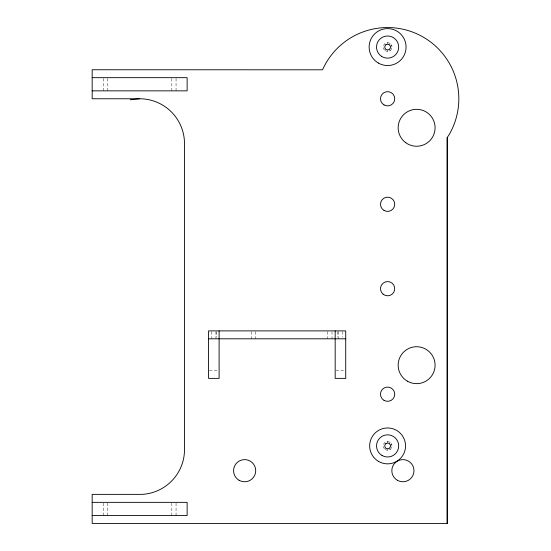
<?xml version="1.0" encoding="UTF-8"?>
<svg xmlns="http://www.w3.org/2000/svg" width="551" height="551" viewBox="0 0 551 551"><rect width="100%" height="100%" fill="white"/><g stroke="black" fill="none" stroke-linecap="round" stroke-linejoin="round"><path stroke-width="0.41" stroke-dasharray="2.75 2.07" d="M384.97 50.699L387.608 51.553L390.239 50.699L391.871 48.454L391.871 45.685L390.239 43.439L387.608 42.585L384.97 43.439L383.338 45.685L383.338 48.454L384.97 50.699L385.9 49.418M389.309 44.721L390.239 43.439M384.97 449.533L387.608 450.394L390.239 449.533L391.871 447.295L391.871 444.519L390.239 442.281L387.608 441.427L384.97 442.281L383.338 444.519L383.338 447.295L384.97 449.533L385.9 448.252M389.309 443.562L390.239 442.281M390.363 46.174L391.871 45.685M390.363 445.008L391.871 444.519M209.373 370.458L218.299 370.458M335.986 370.458L344.106 370.458M390.363 47.965L391.871 48.454M390.363 446.806L391.871 447.295M389.309 49.418L390.239 50.699M389.309 448.252L390.239 449.533M387.608 42.585L387.608 44.17M387.608 49.969L387.608 51.553M387.608 441.427L387.608 443.004M387.608 448.81L387.608 450.394M342.564 331.681L342.564 337.226M338.342 331.681L338.342 338.803M337.811 331.681L337.811 337.226M332.012 331.681L332.012 338.803M327.79 331.681L327.79 338.803M255.512 331.681L255.512 338.803M251.297 331.681L251.297 338.803M216.474 331.681L216.474 337.226M215.951 331.681L215.951 338.803M211.729 331.681L211.729 338.803M176.058 78.49L176.058 90.853M176.058 503.173L176.058 515.536M171.836 78.49L171.836 90.853M171.836 503.173L171.836 515.536M107.473 78.49L107.473 90.853M107.473 503.173L107.473 515.536M103.251 78.49L103.251 90.853M103.251 503.173L103.251 515.536"/><path stroke-width="0.83" d="M447.219 523.45L447.219 137.557L449.285 134.382A71.217 71.217 0 0 0 419.938 35.312A71.217 71.217 0 0 0 322.542 69.805L92.175 69.757L92.175 98.767L139.658 98.767A44.845 44.845 0 0 1 184.495 143.611L184.427 447.04A44.845 44.845 0 0 1 142.206 494.364L92.175 494.371L92.175 523.45L447.219 523.45L447.219 137.557M130.332 99.752L139.658 98.767M92.175 77.67L187.133 77.67L187.133 90.853L92.175 90.853M208.56 338.803L345.725 338.803M92.175 502.347L187.133 502.347L187.133 515.536L92.175 515.536M335.173 330.896L335.173 378.372L345.725 378.372L345.725 330.896L208.56 330.896L208.56 378.372L219.112 378.372L219.112 330.896M385.9 44.721L384.846 46.174L384.846 47.965L385.9 49.418L387.608 49.969L389.309 49.418L390.363 47.965L390.363 46.174L389.309 44.721L387.608 44.17L385.9 44.721M385.9 443.562L384.846 445.008L384.846 446.806L385.9 448.252L387.608 448.81L389.309 448.252L390.363 446.806L390.363 445.008L389.309 443.562L387.608 443.004L385.9 443.562M378.372 63.062A18.465 18.465 0 0 0 406.066 47.069A18.465 18.465 0 0 0 378.372 31.076A18.465 18.465 0 0 0 378.372 63.062M378.633 461.442A17.935 17.935 0 0 0 405.543 445.911A17.935 17.935 0 0 0 378.633 430.372A17.935 17.935 0 0 0 378.633 461.442M384.047 400.37A7.122 7.122 0 0 0 394.73 394.199A7.122 7.122 0 0 0 384.047 388.035A7.122 7.122 0 0 0 384.047 400.37M383.124 294.22A7.122 7.122 0 0 0 394.64 289.805A7.122 7.122 0 0 0 385.053 282.043A7.122 7.122 0 0 0 383.124 294.22M384.047 210.448A7.122 7.122 0 0 0 394.73 204.283A7.122 7.122 0 0 0 384.047 198.112A7.122 7.122 0 0 0 384.047 210.448M384.047 104.938A7.122 7.122 0 0 0 394.73 98.767A7.122 7.122 0 0 0 384.047 92.602A7.122 7.122 0 0 0 384.047 104.938M405.77 142.723A18.465 18.465 0 0 0 434.987 129.712A18.465 18.465 0 0 0 409.111 110.916A18.465 18.465 0 0 0 405.77 142.723M407.389 381.175A18.465 18.465 0 0 0 435.083 365.182A18.465 18.465 0 0 0 407.389 349.196A18.465 18.465 0 0 0 407.389 381.175M239.1 480.286A11.082 11.082 0 0 0 255.719 470.692A11.082 11.082 0 0 0 239.1 461.097A11.082 11.082 0 0 0 239.1 480.286M397.367 480.286A11.082 11.082 0 0 0 413.98 470.692A11.082 11.082 0 0 0 397.367 461.097A11.082 11.082 0 0 0 397.367 480.286M381.464 56.292A11.082 11.082 0 0 0 398.662 47.779A11.082 11.082 0 0 0 382.69 37.137A11.082 11.082 0 0 0 381.464 56.292M382.063 455.505A11.082 11.082 0 0 0 398.683 445.911A11.082 11.082 0 0 0 382.063 436.316A11.082 11.082 0 0 0 382.063 455.505"/></g></svg>
